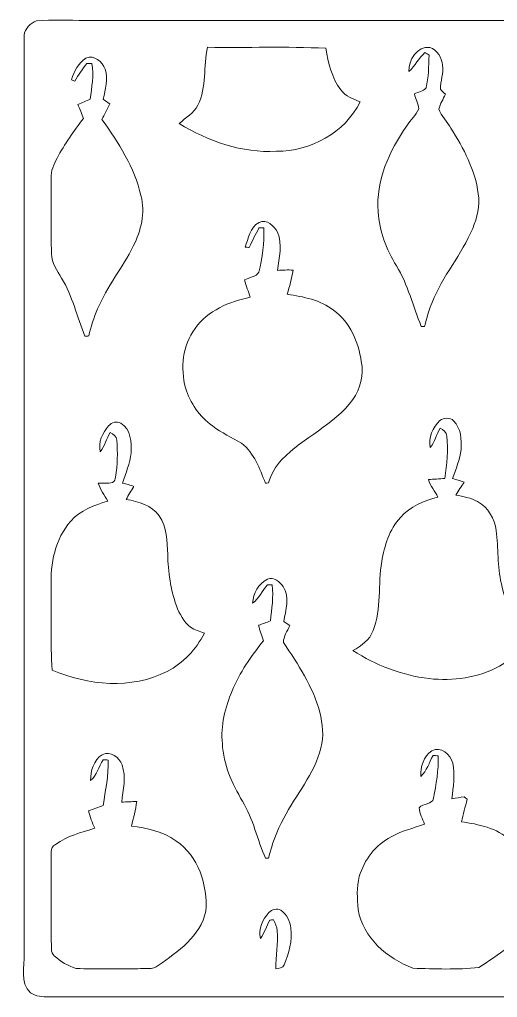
# Model space of a CAD drawing. Header units: centimetres. Extents: x -16 to 16, y -15.9 to 16.
# Drawn here: x -16.02 to -0.44, y -15.95 to 15.95 of the extents above; entities that cross this region are included whole.
import ezdxf

# ---------------------------------------------------------------- set-up
doc = ezdxf.new("R2010")
doc.units = ezdxf.units.CM
doc.header["$MEASUREMENT"] = 0
doc.layers.add('Layer 1', color=7, linetype='Continuous')

msp = doc.modelspace()

# ---------------------------------------------------------------- linework, layer by layer
at = {"layer": 'Layer 1', "color": 251, "lineweight": 9}
for points, knots in [([(-15.46518, 15.90721), (-14.94237, 15.95343), (-14.41673, 15.92203), (-13.8925, 15.92803), (-13.8925, 15.92803), (-4.19076, 15.92767), (5.51134, 15.92732), (15.21343, 15.92803), (15.21343, 15.92803), (15.40111, 15.93367), (15.63641, 15.89345), (15.74048, 15.7153), (15.74048, 15.7153), (15.89711, 15.54244), (15.86925, 15.29585), (15.88195, 15.08207), (15.88195, 15.08207), (15.88371, 5.26285), (15.87877, -4.55673), (15.88441, -14.37595), (15.88441, -14.37595), (15.8629, -14.78235), (15.95074, -15.20956), (15.80045, -15.60044), (15.80045, -15.60044), (15.7112, -15.80329), (15.49177, -15.90771), (15.2787, -15.91512), (15.2787, -15.91512), (14.75129, -15.94898), (14.22248, -15.92323), (13.69472, -15.92817), (13.69472, -15.92817), (4.11046, -15.92993), (-5.47346, -15.92429), (-15.05772, -15.93134), (-15.05772, -15.93134), (-15.26269, -15.92993), (-15.49199, -15.91582), (-15.66627, -15.79658), (-15.66627, -15.79658), (-16.01834, -15.46215), (-15.84371, -14.93863), (-15.87123, -14.51706), (-15.87123, -14.51706), (-15.86594, -4.53168), (-15.86629, 5.45441), (-15.87123, 15.43908), (-15.87123, 15.43908), (-15.83701, 15.65074), (-15.6765, 15.85289), (-15.46518, 15.90721), (-15.46518, 15.90721), (-15.46518, 15.90721), (-15.46518, 15.90721), (-15.46518, 15.90721)], [0, 0, 0, 0, 0.06666667, 0.06666667, 0.06666667, 0.06666667, 0.13333333, 0.13333333, 0.13333333, 0.13333333, 0.2, 0.2, 0.2, 0.2, 0.26666667, 0.26666667, 0.26666667, 0.26666667, 0.33333333, 0.33333333, 0.33333333, 0.33333333, 0.4, 0.4, 0.4, 0.4, 0.46666667, 0.46666667, 0.46666667, 0.46666667, 0.53333333, 0.53333333, 0.53333333, 0.53333333, 0.6, 0.6, 0.6, 0.6, 0.66666667, 0.66666667, 0.66666667, 0.66666667, 0.73333333, 0.73333333, 0.73333333, 0.73333333, 0.8, 0.8, 0.8, 0.8, 0.86666667, 0.86666667, 0.86666667, 0.86666667, 1, 1, 1, 1]), ([(-9.89482, 15.04926), (-10.03276, 14.42484), (-9.91352, 13.74998), (-10.20562, 13.16084), (-10.20562, 13.16084), (-10.33474, 12.89625), (-10.60108, 12.7502), (-10.81698, 12.56464), (-10.81698, 12.56464), (-9.86907, 11.98891), (-8.77228, 11.58745), (-7.64763, 11.65906), (-7.64763, 11.65906), (-6.53673, 11.64954), (-5.41454, 12.2549), (-4.91748, 13.26738), (-4.91748, 13.26738), (-5.1422, 13.36721), (-5.39514, 13.45082), (-5.54684, 13.65614), (-5.54684, 13.65614), (-5.84599, 14.04984), (-5.95077, 14.5402), (-6.03437, 15.01645), (-6.03437, 15.01645), (-7.31954, 15.08418), (-8.60824, 15.02492), (-9.89482, 15.04926), (-9.89482, 15.04926), (-9.89482, 15.04926), (-9.89482, 15.04926), (-9.89482, 15.04926)], [0, 0, 0, 0, 0.11111111, 0.11111111, 0.11111111, 0.11111111, 0.22222222, 0.22222222, 0.22222222, 0.22222222, 0.33333333, 0.33333333, 0.33333333, 0.33333333, 0.44444444, 0.44444444, 0.44444444, 0.44444444, 0.55555556, 0.55555556, 0.55555556, 0.55555556, 0.66666667, 0.66666667, 0.66666667, 0.66666667, 0.77777778, 0.77777778, 0.77777778, 0.77777778, 1, 1, 1, 1]), ([(-3.32469, 14.25657), (-3.12678, 14.44319), (-3.0086, 14.69683), (-2.80399, 14.87816), (-2.80399, 14.87816), (-2.75919, 14.84888), (-2.71403, 14.81995), (-2.66887, 14.79067), (-2.66887, 14.79067), (-2.68369, 14.43331), (-2.68616, 14.07171), (-2.76236, 13.7207), (-2.76236, 13.7207), (-2.86431, 13.61486), (-3.02236, 13.59334), (-3.14936, 13.52737), (-3.14936, 13.52737), (-3.11055, 13.36298), (-3.01812, 13.21058), (-3.00613, 13.04089), (-3.00613, 13.04089), (-3.09503, 12.8317), (-3.276, 12.67612), (-3.39419, 12.48386), (-3.39419, 12.48386), (-3.96286, 11.67212), (-4.41583, 10.69951), (-4.32481, 9.68421), (-4.32481, 9.68421), (-4.29906, 9.0538), (-4.05705, 8.45408), (-3.73391, 7.91962), (-3.73391, 7.91962), (-3.35291, 7.31002), (-3.19804, 6.60023), (-2.92534, 5.94301), (-2.92534, 5.94301), (-2.89783, 5.94336), (-2.84315, 5.94442), (-2.81563, 5.94477), (-2.81563, 5.94477), (-2.74225, 6.20688), (-2.67558, 6.47182), (-2.57257, 6.72441), (-2.57257, 6.72441), (-2.23002, 7.58377), (-1.60243, 8.28862), (-1.24542, 9.14023), (-1.24542, 9.14023), (-1.1043, 9.49654), (-1.00412, 9.88177), (-1.06973, 10.26771), (-1.06973, 10.26771), (-1.16181, 11.0477), (-1.54457, 11.75643), (-1.95873, 12.40977), (-1.95873, 12.40977), (-2.07585, 12.62356), (-2.27905, 12.79783), (-2.34714, 13.0349), (-2.34714, 13.0349), (-2.31751, 13.20917), (-2.20568, 13.35592), (-2.13477, 13.51538), (-2.13477, 13.51538), (-2.19192, 13.56971), (-2.25507, 13.61874), (-2.30128, 13.68295), (-2.30128, 13.68295), (-2.30093, 13.94683), (-2.18557, 14.20047), (-2.23143, 14.46612), (-2.23143, 14.46612), (-2.25648, 14.70742), (-2.40041, 14.9653), (-2.64347, 15.04009), (-2.64347, 15.04009), (-3.05481, 15.09829), (-3.34515, 14.62557), (-3.32469, 14.25657), (-3.32469, 14.25657), (-3.32469, 14.25657), (-3.32469, 14.25657), (-3.32469, 14.25657)], [0, 0, 0, 0, 0.04545455, 0.04545455, 0.04545455, 0.04545455, 0.09090909, 0.09090909, 0.09090909, 0.09090909, 0.13636364, 0.13636364, 0.13636364, 0.13636364, 0.18181818, 0.18181818, 0.18181818, 0.18181818, 0.22727273, 0.22727273, 0.22727273, 0.22727273, 0.27272727, 0.27272727, 0.27272727, 0.27272727, 0.31818182, 0.31818182, 0.31818182, 0.31818182, 0.36363636, 0.36363636, 0.36363636, 0.36363636, 0.40909091, 0.40909091, 0.40909091, 0.40909091, 0.45454545, 0.45454545, 0.45454545, 0.45454545, 0.5, 0.5, 0.5, 0.5, 0.54545455, 0.54545455, 0.54545455, 0.54545455, 0.59090909, 0.59090909, 0.59090909, 0.59090909, 0.63636364, 0.63636364, 0.63636364, 0.63636364, 0.68181818, 0.68181818, 0.68181818, 0.68181818, 0.72727273, 0.72727273, 0.72727273, 0.72727273, 0.77272727, 0.77272727, 0.77272727, 0.77272727, 0.81818182, 0.81818182, 0.81818182, 0.81818182, 0.86363636, 0.86363636, 0.86363636, 0.86363636, 0.90909091, 0.90909091, 0.90909091, 0.90909091, 1, 1, 1, 1]), ([(-13.85405, 14.69013), (-14.10487, 14.54196), (-14.23752, 14.25974), (-14.32712, 13.99234), (-14.32712, 13.99234), (-14.29043, 13.97752), (-14.25374, 13.96305), (-14.21705, 13.94859), (-14.21705, 13.94859), (-14.09605, 14.14438), (-13.97329, 14.33947), (-13.82829, 14.51833), (-13.82829, 14.51833), (-13.77326, 14.51868), (-13.71858, 14.51868), (-13.6639, 14.51868), (-13.6639, 14.51868), (-13.58311, 14.13168), (-13.67378, 13.74045), (-13.71399, 13.35451), (-13.71399, 13.35451), (-13.84805, 13.29842), (-13.98352, 13.24586), (-14.1144, 13.18236), (-14.1144, 13.18236), (-14.05584, 13.0296), (-13.99551, 12.87756), (-13.93589, 12.72551), (-13.93589, 12.72551), (-14.24986, 12.31488), (-14.55078, 11.89049), (-14.79561, 11.43434), (-14.79561, 11.43434), (-14.89368, 11.22832), (-15.00798, 11.01489), (-14.98682, 10.77853), (-14.98682, 10.77853), (-14.98435, 9.95515), (-15.00199, 9.13106), (-14.97588, 8.30803), (-14.97588, 8.30803), (-14.98047, 8.00887), (-14.78573, 7.76581), (-14.64921, 7.5171), (-14.64921, 7.5171), (-14.29325, 6.93255), (-14.14826, 6.25557), (-13.88721, 5.62903), (-13.88721, 5.62903), (-13.84629, 5.62939), (-13.80536, 5.62974), (-13.76444, 5.63009), (-13.76444, 5.63009), (-13.68436, 5.92889), (-13.59899, 6.22805), (-13.47446, 6.51204), (-13.47446, 6.51204), (-13.1693, 7.23982), (-12.66448, 7.85753), (-12.3117, 8.55991), (-12.3117, 8.55991), (-12.05559, 9.06296), (-11.91694, 9.64964), (-12.06123, 10.20844), (-12.06123, 10.20844), (-12.27713, 11.12355), (-12.78337, 11.94305), (-13.33582, 12.69059), (-13.33582, 12.69059), (-13.25044, 12.86098), (-13.15766, 13.02784), (-13.07405, 13.19894), (-13.07405, 13.19894), (-13.14743, 13.25009), (-13.22152, 13.30054), (-13.29419, 13.35204), (-13.29419, 13.35204), (-13.21693, 13.67237), (-13.13897, 14.01139), (-13.22504, 14.337), (-13.22504, 14.337), (-13.32417, 14.5716), (-13.57853, 14.82172), (-13.85405, 14.69013), (-13.85405, 14.69013), (-13.85405, 14.69013), (-13.85405, 14.69013), (-13.85405, 14.69013)], [0, 0, 0, 0, 0.04347826, 0.04347826, 0.04347826, 0.04347826, 0.08695652, 0.08695652, 0.08695652, 0.08695652, 0.13043478, 0.13043478, 0.13043478, 0.13043478, 0.17391304, 0.17391304, 0.17391304, 0.17391304, 0.2173913, 0.2173913, 0.2173913, 0.2173913, 0.26086957, 0.26086957, 0.26086957, 0.26086957, 0.30434783, 0.30434783, 0.30434783, 0.30434783, 0.34782609, 0.34782609, 0.34782609, 0.34782609, 0.39130435, 0.39130435, 0.39130435, 0.39130435, 0.43478261, 0.43478261, 0.43478261, 0.43478261, 0.47826087, 0.47826087, 0.47826087, 0.47826087, 0.52173913, 0.52173913, 0.52173913, 0.52173913, 0.56521739, 0.56521739, 0.56521739, 0.56521739, 0.60869565, 0.60869565, 0.60869565, 0.60869565, 0.65217391, 0.65217391, 0.65217391, 0.65217391, 0.69565217, 0.69565217, 0.69565217, 0.69565217, 0.73913043, 0.73913043, 0.73913043, 0.73913043, 0.7826087, 0.7826087, 0.7826087, 0.7826087, 0.82608696, 0.82608696, 0.82608696, 0.82608696, 0.86956522, 0.86956522, 0.86956522, 0.86956522, 0.91304348, 0.91304348, 0.91304348, 0.91304348, 1, 1, 1, 1]), ([(-8.21242, 9.33038), (-8.50664, 9.17657), (-8.56908, 8.81074), (-8.6601, 8.52533), (-8.6601, 8.52533), (-8.62764, 8.52392), (-8.56309, 8.52181), (-8.53098, 8.5204), (-8.53098, 8.5204), (-8.43679, 8.73736), (-8.32849, 8.94725), (-8.21348, 9.15328), (-8.21348, 9.15328), (-8.16127, 9.15364), (-8.10906, 9.15364), (-8.05685, 9.15364), (-8.05685, 9.15364), (-8.04239, 8.66786), (-8.10059, 8.17856), (-8.2163, 7.7076), (-8.2163, 7.7076), (-8.31579, 7.55273), (-8.5331, 7.54215), (-8.68726, 7.45783), (-8.68726, 7.45783), (-8.63329, 7.26592), (-8.5585, 7.08107), (-8.49712, 6.89162), (-8.49712, 6.89162), (-9.17551, 6.7491), (-9.88847, 6.46759), (-10.29275, 5.87245), (-10.29275, 5.87245), (-10.71185, 5.32564), (-10.77782, 4.58622), (-10.61167, 3.93394), (-10.61167, 3.93394), (-10.45609, 3.44463), (-10.15094, 2.99661), (-9.72937, 2.69921), (-9.72937, 2.69921), (-9.44327, 2.46215), (-9.0926, 2.32739), (-8.78181, 2.12983), (-8.78181, 2.12983), (-8.36659, 1.80845), (-8.18773, 1.29798), (-8.00323, 0.82667), (-8.00323, 0.82667), (-7.97959, 0.82914), (-7.93232, 0.83372), (-7.90904, 0.83584), (-7.90904, 0.83584), (-7.80532, 1.11171), (-7.6829, 1.39252), (-7.46665, 1.59925), (-7.46665, 1.59925), (-6.76357, 2.33162), (-5.76415, 2.72426), (-5.15314, 3.55435), (-5.15314, 3.55435), (-4.90513, 3.91312), (-4.78766, 4.36962), (-4.88009, 4.80035), (-4.88009, 4.80035), (-4.9704, 5.43677), (-5.24874, 6.08165), (-5.78002, 6.47041), (-5.78002, 6.47041), (-6.21076, 6.80696), (-6.76427, 6.91067), (-7.29097, 6.99146), (-7.29097, 6.99146), (-7.22394, 7.25075), (-7.14457, 7.50722), (-7.10435, 7.77251), (-7.10435, 7.77251), (-7.27298, 7.79756), (-7.44266, 7.77533), (-7.612, 7.7718), (-7.612, 7.7718), (-7.55202, 8.18032), (-7.44584, 8.61565), (-7.61129, 9.01463), (-7.61129, 9.01463), (-7.71924, 9.22418), (-7.96125, 9.45385), (-8.21242, 9.33038), (-8.21242, 9.33038), (-8.21242, 9.33038), (-8.21242, 9.33038), (-8.21242, 9.33038)], [0, 0, 0, 0, 0.04166667, 0.04166667, 0.04166667, 0.04166667, 0.08333333, 0.08333333, 0.08333333, 0.08333333, 0.125, 0.125, 0.125, 0.125, 0.16666667, 0.16666667, 0.16666667, 0.16666667, 0.20833333, 0.20833333, 0.20833333, 0.20833333, 0.25, 0.25, 0.25, 0.25, 0.29166667, 0.29166667, 0.29166667, 0.29166667, 0.33333333, 0.33333333, 0.33333333, 0.33333333, 0.375, 0.375, 0.375, 0.375, 0.41666667, 0.41666667, 0.41666667, 0.41666667, 0.45833333, 0.45833333, 0.45833333, 0.45833333, 0.5, 0.5, 0.5, 0.5, 0.54166667, 0.54166667, 0.54166667, 0.54166667, 0.58333333, 0.58333333, 0.58333333, 0.58333333, 0.625, 0.625, 0.625, 0.625, 0.66666667, 0.66666667, 0.66666667, 0.66666667, 0.70833333, 0.70833333, 0.70833333, 0.70833333, 0.75, 0.75, 0.75, 0.75, 0.79166667, 0.79166667, 0.79166667, 0.79166667, 0.83333333, 0.83333333, 0.83333333, 0.83333333, 0.875, 0.875, 0.875, 0.875, 0.91666667, 0.91666667, 0.91666667, 0.91666667, 1, 1, 1, 1]), ([(-13.11639, 2.69851), (-13.31253, 2.47097), (-13.46317, 2.15876), (-13.38626, 1.85184), (-13.38626, 1.85184), (-13.24762, 2.04552), (-13.18059, 2.27835), (-13.067, 2.48614), (-13.067, 2.48614), (-12.96822, 2.42757), (-12.85851, 2.35525), (-12.84687, 2.22931), (-12.84687, 2.22931), (-12.81723, 1.82962), (-12.82605, 1.42357), (-12.89061, 1.02705), (-12.89061, 1.02705), (-12.90543, 0.96143), (-12.91672, 0.87712), (-12.98657, 0.84678), (-12.98657, 0.84678), (-13.14214, 0.81855), (-13.3016, 0.83831), (-13.45858, 0.82596), (-13.45858, 0.82596), (-13.38697, 0.61324), (-13.25044, 0.43367), (-13.1365, 0.24317), (-13.1365, 0.24317), (-13.57782, 0.11512), (-14.03608, -0.05457), (-14.3497, -0.4077), (-14.3497, -0.4077), (-14.86299, -0.98803), (-15.02104, -1.80365), (-14.98893, -2.55789), (-14.98893, -2.55789), (-14.97447, -3.46206), (-15.01398, -4.36764), (-14.95824, -5.2711), (-14.95824, -5.2711), (-13.78561, -5.76005), (-12.36885, -5.91739), (-11.21068, -5.31062), (-11.21068, -5.31062), (-10.67411, -5.04815), (-10.26559, -4.58636), (-9.99325, -4.06249), (-9.99325, -4.06249), (-10.14741, -4.00992), (-10.30828, -3.96371), (-10.4441, -3.87163), (-10.4441, -3.87163), (-10.6667, -3.69172), (-10.80252, -3.43031), (-10.90694, -3.16961), (-10.90694, -3.16961), (-11.09532, -2.63409), (-11.17893, -2.06647), (-11.18775, -1.50026), (-11.18775, -1.50026), (-11.21774, -1.07058), (-11.19869, -0.60208), (-11.46962, -0.23944), (-11.46962, -0.23944), (-11.70669, 0.11335), (-12.14307, 0.23471), (-12.53995, 0.29503), (-12.53995, 0.29503), (-12.47327, 0.44567), (-12.38049, 0.58219), (-12.28877, 0.71837), (-12.28877, 0.71837), (-12.40695, 0.76987), (-12.5336, 0.80092), (-12.65778, 0.83267), (-12.65778, 0.83267), (-12.55829, 1.15899), (-12.41754, 1.47613), (-12.37873, 1.81762), (-12.37873, 1.81762), (-12.37238, 2.15417), (-12.3812, 2.59056), (-12.71634, 2.78141), (-12.71634, 2.78141), (-12.84863, 2.87243), (-13.01761, 2.80716), (-13.11639, 2.69851), (-13.11639, 2.69851), (-13.11639, 2.69851), (-13.11639, 2.69851), (-13.11639, 2.69851)], [0, 0, 0, 0, 0.04166667, 0.04166667, 0.04166667, 0.04166667, 0.08333333, 0.08333333, 0.08333333, 0.08333333, 0.125, 0.125, 0.125, 0.125, 0.16666667, 0.16666667, 0.16666667, 0.16666667, 0.20833333, 0.20833333, 0.20833333, 0.20833333, 0.25, 0.25, 0.25, 0.25, 0.29166667, 0.29166667, 0.29166667, 0.29166667, 0.33333333, 0.33333333, 0.33333333, 0.33333333, 0.375, 0.375, 0.375, 0.375, 0.41666667, 0.41666667, 0.41666667, 0.41666667, 0.45833333, 0.45833333, 0.45833333, 0.45833333, 0.5, 0.5, 0.5, 0.5, 0.54166667, 0.54166667, 0.54166667, 0.54166667, 0.58333333, 0.58333333, 0.58333333, 0.58333333, 0.625, 0.625, 0.625, 0.625, 0.66666667, 0.66666667, 0.66666667, 0.66666667, 0.70833333, 0.70833333, 0.70833333, 0.70833333, 0.75, 0.75, 0.75, 0.75, 0.79166667, 0.79166667, 0.79166667, 0.79166667, 0.83333333, 0.83333333, 0.83333333, 0.83333333, 0.875, 0.875, 0.875, 0.875, 0.91666667, 0.91666667, 0.91666667, 0.91666667, 1, 1, 1, 1]), ([(-2.31469, 2.86855), (-2.55599, 2.65371), (-2.68757, 2.31186), (-2.63395, 1.99119), (-2.63395, 1.99119), (-2.47379, 2.17357), (-2.4311, 2.42264), (-2.30869, 2.62831), (-2.30869, 2.62831), (-2.21591, 2.56304), (-2.10231, 2.49249), (-2.08997, 2.36725), (-2.08997, 2.36725), (-2.0434, 1.90546), (-2.08679, 1.4398), (-2.15629, 0.98224), (-2.15629, 0.98224), (-2.33444, 0.9699), (-2.51295, 0.95967), (-2.69039, 0.94556), (-2.69039, 0.94556), (-2.63007, 0.73424), (-2.48614, 0.56385), (-2.37854, 0.37547), (-2.37854, 0.37547), (-2.82515, 0.24705), (-3.29435, 0.07913), (-3.5988, -0.2927), (-3.5988, -0.2927), (-3.97098, -0.67935), (-4.12549, -1.2131), (-4.21016, -1.72992), (-4.21016, -1.72992), (-4.34386, -2.47534), (-4.21404, -3.26415), (-4.49238, -3.9817), (-4.49238, -3.9817), (-4.60104, -4.29109), (-4.88291, -4.47171), (-5.14925, -4.63221), (-5.14925, -4.63221), (-4.40489, -5.11694), (-3.55082, -5.43409), (-2.66958, -5.54874), (-2.66958, -5.54874), (-1.88994, -5.62847), (-1.06374, -5.5304), (-0.37511, -5.1374), (-0.37511, -5.1374), (0.12019, -4.87176), (0.48602, -4.42938), (0.76789, -3.95207), (0.76789, -3.95207), (0.58585, -3.88469), (0.40312, -3.80919), (0.24613, -3.69419), (0.24613, -3.69419), (-0.09007, -3.36469), (-0.20825, -2.89444), (-0.31373, -2.45276), (-0.31373, -2.45276), (-0.44779, -1.88373), (-0.4111, -1.29459), (-0.48024, -0.71745), (-0.48024, -0.71745), (-0.53527, -0.3368), (-0.73918, 0.04209), (-1.08843, 0.22554), (-1.08843, 0.22554), (-1.30504, 0.35148), (-1.55692, 0.38393), (-1.7961, 0.44214), (-1.7961, 0.44214), (-1.70685, 0.58325), (-1.61513, 0.7226), (-1.52834, 0.86512), (-1.52834, 0.86512), (-1.65323, 0.90781), (-1.78164, 0.94273), (-1.90829, 0.97836), (-1.90829, 0.97836), (-1.79399, 1.28775), (-1.66205, 1.59643), (-1.62324, 1.92698), (-1.62324, 1.92698), (-1.60878, 2.25083), (-1.62536, 2.62125), (-1.87442, 2.86326), (-1.87442, 2.86326), (-1.99048, 2.97861), (-2.19333, 2.97332), (-2.31469, 2.86855), (-2.31469, 2.86855), (-2.31469, 2.86855), (-2.31469, 2.86855), (-2.31469, 2.86855)], [0, 0, 0, 0, 0.04, 0.04, 0.04, 0.04, 0.08, 0.08, 0.08, 0.08, 0.12, 0.12, 0.12, 0.12, 0.16, 0.16, 0.16, 0.16, 0.2, 0.2, 0.2, 0.2, 0.24, 0.24, 0.24, 0.24, 0.28, 0.28, 0.28, 0.28, 0.32, 0.32, 0.32, 0.32, 0.36, 0.36, 0.36, 0.36, 0.4, 0.4, 0.4, 0.4, 0.44, 0.44, 0.44, 0.44, 0.48, 0.48, 0.48, 0.48, 0.52, 0.52, 0.52, 0.52, 0.56, 0.56, 0.56, 0.56, 0.6, 0.6, 0.6, 0.6, 0.64, 0.64, 0.64, 0.64, 0.68, 0.68, 0.68, 0.68, 0.72, 0.72, 0.72, 0.72, 0.76, 0.76, 0.76, 0.76, 0.8, 0.8, 0.8, 0.8, 0.84, 0.84, 0.84, 0.84, 0.88, 0.88, 0.88, 0.88, 0.92, 0.92, 0.92, 0.92, 1, 1, 1, 1]), ([(-7.93479, -2.30495), (-8.23571, -2.43901), (-8.40222, -2.77238), (-8.42197, -3.08988), (-8.42197, -3.08988), (-8.20784, -2.93536), (-8.10518, -2.68066), (-7.93549, -2.48522), (-7.93549, -2.48522), (-7.88328, -2.48592), (-7.83142, -2.48698), (-7.77921, -2.48839), (-7.77921, -2.48839), (-7.73935, -2.88139), (-7.79297, -3.2765), (-7.84201, -3.66667), (-7.84201, -3.66667), (-7.97042, -3.71218), (-8.09812, -3.75944), (-8.22618, -3.80567), (-8.22618, -3.80567), (-8.18561, -3.97887), (-8.12176, -4.14469), (-8.06355, -4.3126), (-8.06355, -4.3126), (-8.4696, -4.8132), (-8.84707, -5.34907), (-9.08908, -5.9502), (-9.08908, -5.9502), (-9.31627, -6.49242), (-9.47114, -7.07944), (-9.40552, -7.67246), (-9.40552, -7.67246), (-9.38259, -8.3505), (-9.0852, -8.97562), (-8.74935, -9.551), (-8.74935, -9.551), (-8.40081, -10.12884), (-8.27099, -10.79878), (-7.99899, -11.4105), (-7.99899, -11.4105), (-7.97465, -11.4105), (-7.92632, -11.41014), (-7.90233, -11.40979), (-7.90233, -11.40979), (-7.79156, -10.95682), (-7.63493, -10.51268), (-7.40844, -10.10381), (-7.40844, -10.10381), (-7.01757, -9.33333), (-6.4055, -8.67012), (-6.19912, -7.81287), (-6.19912, -7.81287), (-6.08306, -7.43116), (-6.14268, -7.02476), (-6.22805, -6.64376), (-6.22805, -6.64376), (-6.45347, -5.81015), (-6.94031, -5.08202), (-7.41338, -4.37187), (-7.41338, -4.37187), (-7.42432, -4.1655), (-7.2885, -3.99864), (-7.21089, -3.81837), (-7.21089, -3.81837), (-7.27474, -3.77215), (-7.33965, -3.7277), (-7.40492, -3.68361), (-7.40492, -3.68361), (-7.34389, -3.31636), (-7.20771, -2.88844), (-7.42114, -2.54378), (-7.42114, -2.54378), (-7.53192, -2.38715), (-7.733, -2.22311), (-7.93479, -2.30495), (-7.93479, -2.30495), (-7.93479, -2.30495), (-7.93479, -2.30495), (-7.93479, -2.30495)], [0, 0, 0, 0, 0.04761905, 0.04761905, 0.04761905, 0.04761905, 0.0952381, 0.0952381, 0.0952381, 0.0952381, 0.14285714, 0.14285714, 0.14285714, 0.14285714, 0.19047619, 0.19047619, 0.19047619, 0.19047619, 0.23809524, 0.23809524, 0.23809524, 0.23809524, 0.28571429, 0.28571429, 0.28571429, 0.28571429, 0.33333333, 0.33333333, 0.33333333, 0.33333333, 0.38095238, 0.38095238, 0.38095238, 0.38095238, 0.42857143, 0.42857143, 0.42857143, 0.42857143, 0.47619048, 0.47619048, 0.47619048, 0.47619048, 0.52380952, 0.52380952, 0.52380952, 0.52380952, 0.57142857, 0.57142857, 0.57142857, 0.57142857, 0.61904762, 0.61904762, 0.61904762, 0.61904762, 0.66666667, 0.66666667, 0.66666667, 0.66666667, 0.71428571, 0.71428571, 0.71428571, 0.71428571, 0.76190476, 0.76190476, 0.76190476, 0.76190476, 0.80952381, 0.80952381, 0.80952381, 0.80952381, 0.85714286, 0.85714286, 0.85714286, 0.85714286, 0.9047619, 0.9047619, 0.9047619, 0.9047619, 1, 1, 1, 1]), ([(-13.32241, -8.03089), (-13.60287, -8.20057), (-13.70694, -8.56252), (-13.70482, -8.87401), (-13.70482, -8.87401), (-13.49809, -8.7001), (-13.43354, -8.42423), (-13.29736, -8.20162), (-13.29736, -8.20162), (-13.24339, -8.20198), (-13.18941, -8.20234), (-13.13544, -8.20304), (-13.13544, -8.20304), (-13.10827, -8.70152), (-13.22257, -9.19258), (-13.29313, -9.68294), (-13.29313, -9.68294), (-13.45223, -9.74186), (-13.61239, -9.79901), (-13.77009, -9.86214), (-13.77009, -9.86214), (-13.72317, -10.0583), (-13.64802, -10.24562), (-13.5683, -10.43048), (-13.5683, -10.43048), (-14.00539, -10.57089), (-14.46894, -10.67354), (-14.84253, -10.95753), (-14.84253, -10.95753), (-15.05384, -11.0489), (-14.96106, -11.3089), (-14.98929, -11.48246), (-14.98929, -11.48246), (-14.9847, -12.36476), (-14.98964, -13.24741), (-14.98752, -14.13006), (-14.98752, -14.13006), (-14.96706, -14.28034), (-15.02174, -14.48037), (-14.88522, -14.59149), (-14.88522, -14.59149), (-14.68131, -14.776), (-14.43789, -14.92557), (-14.17331, -15.00283), (-14.17331, -15.00283), (-13.50444, -15.03141), (-12.83311, -15.00354), (-12.16354, -15.01412), (-12.16354, -15.01412), (-11.94305, -14.9866), (-11.67882, -15.06598), (-11.49502, -14.90335), (-11.49502, -14.90335), (-10.85614, -14.45462), (-10.12519, -13.95579), (-9.94739, -13.13911), (-9.94739, -13.13911), (-9.88212, -12.28539), (-10.1901, -11.33747), (-10.91964, -10.83864), (-10.91964, -10.83864), (-11.3405, -10.53137), (-11.86614, -10.42625), (-12.37273, -10.36204), (-12.37273, -10.36204), (-12.30782, -10.09499), (-12.23021, -9.82934), (-12.20128, -9.55524), (-12.20128, -9.55524), (-12.36427, -9.56159), (-12.52725, -9.57075), (-12.69023, -9.57782), (-12.69023, -9.57782), (-12.64049, -9.17777), (-12.53783, -8.7583), (-12.67894, -8.36497), (-12.67894, -8.36497), (-12.77031, -8.11555), (-13.05112, -7.8947), (-13.32241, -8.03089), (-13.32241, -8.03089), (-13.32241, -8.03089), (-13.32241, -8.03089), (-13.32241, -8.03089)], [0, 0, 0, 0, 0.04545455, 0.04545455, 0.04545455, 0.04545455, 0.09090909, 0.09090909, 0.09090909, 0.09090909, 0.13636364, 0.13636364, 0.13636364, 0.13636364, 0.18181818, 0.18181818, 0.18181818, 0.18181818, 0.22727273, 0.22727273, 0.22727273, 0.22727273, 0.27272727, 0.27272727, 0.27272727, 0.27272727, 0.31818182, 0.31818182, 0.31818182, 0.31818182, 0.36363636, 0.36363636, 0.36363636, 0.36363636, 0.40909091, 0.40909091, 0.40909091, 0.40909091, 0.45454545, 0.45454545, 0.45454545, 0.45454545, 0.5, 0.5, 0.5, 0.5, 0.54545455, 0.54545455, 0.54545455, 0.54545455, 0.59090909, 0.59090909, 0.59090909, 0.59090909, 0.63636364, 0.63636364, 0.63636364, 0.63636364, 0.68181818, 0.68181818, 0.68181818, 0.68181818, 0.72727273, 0.72727273, 0.72727273, 0.72727273, 0.77272727, 0.77272727, 0.77272727, 0.77272727, 0.81818182, 0.81818182, 0.81818182, 0.81818182, 0.86363636, 0.86363636, 0.86363636, 0.86363636, 0.90909091, 0.90909091, 0.90909091, 0.90909091, 1, 1, 1, 1]), ([(-2.58174, -7.90493), (-2.85197, -8.07709), (-2.94933, -8.43305), (-2.94157, -8.73784), (-2.94157, -8.73784), (-2.73696, -8.56182), (-2.67381, -8.28418), (-2.53658, -8.06122), (-2.53658, -8.06122), (-2.48296, -8.06087), (-2.42934, -8.06122), (-2.37572, -8.06158), (-2.37572, -8.06158), (-2.35596, -8.52829), (-2.43745, -8.99326), (-2.52247, -9.45011), (-2.52247, -9.45011), (-2.56904, -9.66777), (-2.86714, -9.6071), (-2.98708, -9.76161), (-2.98708, -9.76161), (-2.97826, -9.95141), (-2.8823, -10.12215), (-2.81598, -10.29642), (-2.81598, -10.29642), (-3.18217, -10.42695), (-3.56775, -10.51127), (-3.90677, -10.70988), (-3.90677, -10.70988), (-4.4116, -10.97482), (-4.79083, -11.45777), (-4.94288, -12.00599), (-4.94288, -12.00599), (-5.03848, -12.35418), (-5.01344, -12.72212), (-4.9778, -13.07772), (-4.9778, -13.07772), (-4.83952, -14.008), (-4.02389, -14.67052), (-3.19698, -14.99578), (-3.19698, -14.99578), (-2.48261, -15.01871), (-1.758, -15.04764), (-1.04715, -14.97461), (-1.04715, -14.97461), (-0.4185, -14.55833), (0.25989, -14.13324), (0.64406, -13.46084), (0.64406, -13.46084), (0.86102, -13.09219), (0.84973, -12.64451), (0.76824, -12.23847), (0.76824, -12.23847), (0.65218, -11.69907), (0.40453, -11.16814), (-0.02339, -10.80689), (-0.02339, -10.80689), (-0.47001, -10.43119), (-1.04998, -10.29043), (-1.61548, -10.22234), (-1.61548, -10.22234), (-1.56292, -9.97433), (-1.48425, -9.73233), (-1.43239, -9.48432), (-1.43239, -9.48432), (-1.46237, -9.45611), (-1.49201, -9.42824), (-1.52129, -9.40037), (-1.52129, -9.40037), (-1.65605, -9.42048), (-1.7901, -9.44376), (-1.92416, -9.46422), (-1.92416, -9.46422), (-1.88712, -9.08145), (-1.81692, -8.68881), (-1.89876, -8.30746), (-1.89876, -8.30746), (-1.95732, -8.01853), (-2.29211, -7.73561), (-2.58174, -7.90493), (-2.58174, -7.90493), (-2.58174, -7.90493), (-2.58174, -7.90493), (-2.58174, -7.90493)], [0, 0, 0, 0, 0.04545455, 0.04545455, 0.04545455, 0.04545455, 0.09090909, 0.09090909, 0.09090909, 0.09090909, 0.13636364, 0.13636364, 0.13636364, 0.13636364, 0.18181818, 0.18181818, 0.18181818, 0.18181818, 0.22727273, 0.22727273, 0.22727273, 0.22727273, 0.27272727, 0.27272727, 0.27272727, 0.27272727, 0.31818182, 0.31818182, 0.31818182, 0.31818182, 0.36363636, 0.36363636, 0.36363636, 0.36363636, 0.40909091, 0.40909091, 0.40909091, 0.40909091, 0.45454545, 0.45454545, 0.45454545, 0.45454545, 0.5, 0.5, 0.5, 0.5, 0.54545455, 0.54545455, 0.54545455, 0.54545455, 0.59090909, 0.59090909, 0.59090909, 0.59090909, 0.63636364, 0.63636364, 0.63636364, 0.63636364, 0.68181818, 0.68181818, 0.68181818, 0.68181818, 0.72727273, 0.72727273, 0.72727273, 0.72727273, 0.77272727, 0.77272727, 0.77272727, 0.77272727, 0.81818182, 0.81818182, 0.81818182, 0.81818182, 0.86363636, 0.86363636, 0.86363636, 0.86363636, 0.90909091, 0.90909091, 0.90909091, 0.90909091, 1, 1, 1, 1]), ([(-7.88999, -13.18179), (-8.09142, -13.4051), (-8.24453, -13.71802), (-8.16974, -14.02493), (-8.16974, -14.02493), (-8.03215, -13.84502), (-7.96865, -13.62312), (-7.86529, -13.4238), (-7.86529, -13.4238), (-7.8346, -13.42274), (-7.77357, -13.42027), (-7.74288, -13.41886), (-7.74288, -13.41886), (-7.68608, -13.53104), (-7.62187, -13.64605), (-7.61658, -13.77517), (-7.61658, -13.77517), (-7.59612, -14.19039), (-7.65539, -14.60455), (-7.66915, -15.01906), (-7.66915, -15.01906), (-7.57072, -14.9919), (-7.43137, -14.99825), (-7.39151, -14.88254), (-7.39151, -14.88254), (-7.23594, -14.50859), (-7.1167, -14.10043), (-7.17385, -13.6912), (-7.17385, -13.6912), (-7.19995, -13.4626), (-7.30543, -13.22871), (-7.50687, -13.10489), (-7.50687, -13.10489), (-7.62752, -13.0241), (-7.79897, -13.0809), (-7.88999, -13.18179), (-7.88999, -13.18179), (-7.88999, -13.18179), (-7.88999, -13.18179), (-7.88999, -13.18179)], [0, 0, 0, 0, 0.09090909, 0.09090909, 0.09090909, 0.09090909, 0.18181818, 0.18181818, 0.18181818, 0.18181818, 0.27272727, 0.27272727, 0.27272727, 0.27272727, 0.36363636, 0.36363636, 0.36363636, 0.36363636, 0.45454545, 0.45454545, 0.45454545, 0.45454545, 0.54545455, 0.54545455, 0.54545455, 0.54545455, 0.63636364, 0.63636364, 0.63636364, 0.63636364, 0.72727273, 0.72727273, 0.72727273, 0.72727273, 0.81818182, 0.81818182, 0.81818182, 0.81818182, 1, 1, 1, 1])]:
    msp.add_open_spline(points, degree=3, knots=knots, dxfattribs=at)

doc.saveas('drawing.dxf')
